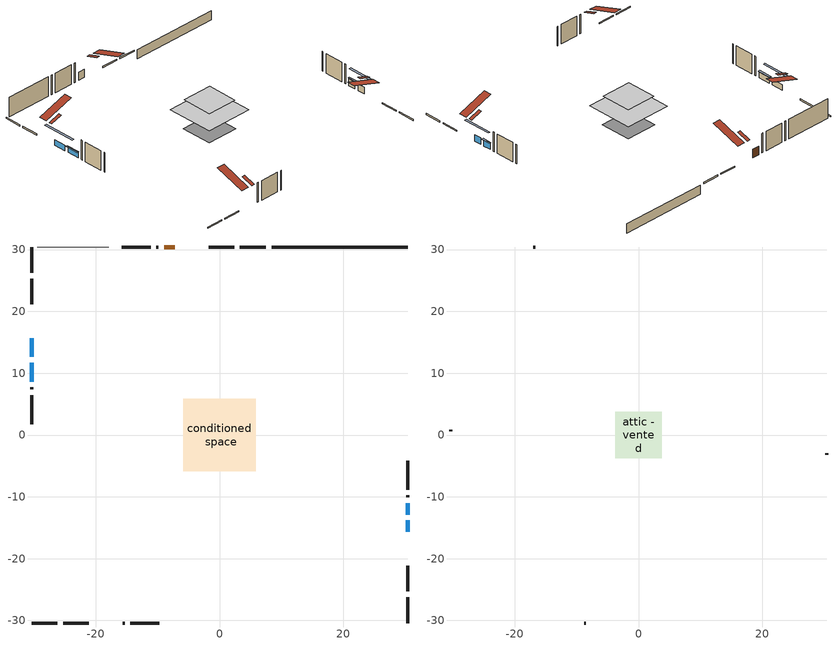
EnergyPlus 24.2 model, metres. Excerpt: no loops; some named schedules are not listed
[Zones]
conditioned space
 floor adiabatic (AdiabaticFloorConstruction): -5.84,-5.84 -5.84,5.84 5.84,5.84 5.84,-5.84 z3.74
 floor foundation (Slab1 construction): -3.94,-3.94 -3.94,3.94 3.94,3.94 3.94,-3.94 z-0.99
 wall outside (RimJoist1 construction): 7.49,30.41 3.3,30.41 / -30.41,-30.41 -26.22,-30.41 / -30.41,30.41 -30.41,26.22 / 30.41,-30.41 30.41,-26.22 z1.3:1.6
 wall outside (RimJoist2 construction): 2.37,30.41 -1.75,30.41 / -25.29,-30.41 -21.17,-30.41 / -30.41,25.29 -30.41,21.17 / 30.41,-25.29 30.41,-21.17 z1.3:1.6
 wall outside (AdiabaticWallConstruction 1): -7.23,30.41 -8.94,30.41 z1.3:3.33
 wall outside (AdiabaticWallConstruction): 30.41,-15.68 30.41,-13.82 / 30.41,-12.89 30.41,-11.03 z1.3:2.94; -30.41,15.68 -30.41,12.62 / -30.41,11.69 -30.41,8.63 z1.3:2.64
 wall outside (Wall1 construction): -9.87,30.41 -10.2,30.41 / -15.68,-30.41 -15.35,-30.41 / -30.41,7.7 -30.41,7.37 / 30.41,-10.1 30.41,-9.77 z1.3:6.18
 wall outside (Wall2 construction): -11.13,30.41 -15.81,30.41 / -14.42,-30.41 -9.74,-30.41 / -30.41,6.44 -30.41,1.76 / 30.41,-8.84 30.41,-4.16 z1.3:6.18
 wall foundation (FoundationWall1 construction): 30.41,30.41 8.42,30.41 z-0.99:1.3
 wall adiabatic (Wall5 construction): -17.92,30.41 -29.48,30.41 z1.3:6.18
 window (WindowConstruction): 30.41,-15.68 30.41,-13.82 z1.3:2.94
 window (WindowConstruction 1): -30.41,15.68 -30.41,12.62 z1.3:2.64
 window (WindowConstruction 2): 30.41,-12.89 30.41,-11.03 z1.3:2.94
 window (WindowConstruction 3): -30.41,11.69 -30.41,8.63 z1.3:2.64
 door (Door): -7.23,30.41 -8.94,30.41 z1.3:3.33
 ceiling adiabatic (AdiabaticFloorConstruction): 5.84,-5.84 5.84,5.84 -5.84,5.84 -5.84,-5.84 z3.74
 roof outside (Roof2 construction): -6.31,30.41,6.18 -6.31,27.55,7.13 -5.55,27.55,7.13 -5.55,30.41,6.18; -16.61,-30.41,6.18 -16.61,-27.55,7.13 -17.37,-27.55,7.13 -17.37,-30.41,6.18; -30.41,16.61,6.18 -27.55,16.61,7.13 -27.55,17.37,7.13 -30.41,17.37,6.18; 30.41,-16.61,6.18 27.55,-16.61,7.13 27.55,-17.37,7.13 30.41,-17.37,6.18
attic - vented
 floor to conditioned space (Floor1 construction Reversed): -3.79,-3.79 -3.79,3.79 3.79,3.79 3.79,-3.79 z6.18
 wall outside (Wall4 construction): -16.74,30.41 -16.99,30.41 / -8.81,-30.41 -8.56,-30.41 / -30.41,0.83 -30.41,0.58 / 30.41,-3.23 30.41,-2.98 z1.3:6.18
 roof outside (Roof1 construction): -4.62,30.41,6.18 -4.62,23.03,8.63 -2.68,23.03,8.63 -2.68,30.41,6.18; -18.29,-30.41,6.18 -18.29,-23.03,8.63 -20.24,-23.03,8.63 -20.24,-30.41,6.18; -30.41,18.29,6.18 -23.03,18.29,8.63 -23.03,20.24,8.63 -30.41,20.24,6.18; 30.41,-18.29,6.18 23.03,-18.29,8.63 23.03,-20.24,8.63 30.41,-20.24,6.18
shading: 30.41,-11.18 30.41,-18.32 30.82,-18.32 30.82,-11.18 z5.58; -30.41,9.98 -30.41,18.32 -30.82,18.32 -30.82,9.98 z5.28; 30.41,-10.83 30.41,-13.09 30.82,-13.09 30.82,-10.83 z3.14; -30.41,8.43 -30.41,11.89 -30.82,11.89 -30.82,8.43 z2.85
[Building]
Building 1: Terrain=Suburbs
[Site:Location]
Winnipeg Intl AP_MB: Latitude {deg}=49.91; Longitude {deg}=-97.24; Time Zone {hr}=-6; Elevation {m}=239; Keep Site Location Information=Yes
[Site:GroundTemperature:Shallow]
-2.46526, -5.11642, -5.32873, -4.07063, 0.979979, 6.00706, 10.3653, 13.1261, 13.3606, 11.1152, 6.8681, 1.99523
[Site:WaterMainsTemperature]
Calculation Method=Schedule; Temperature Schedule=mains temperature schedule
[Material] Roughness=Rough; Thermal Absorptance=0.9
Name | Thickness {m} | Conductivity {W/m-K} | Density {kg/m3} | Specific Heat {J/kg-K} | Solar Absorptance | Visible Absorptance
asphalt or fiberglass shingles | 0.00635 | 0.162714 | 1121.4 | 1465.45 | 0.84 | 0.84
ceiling loosefill ins | 0.169333 | 0.0480833 | 16.02 | 1046.75 | 0.7 | 0.7
ceiling stud and cavity | 0.1397 | 0.172847 | 65.682 | 1177.47 | 0.7 | 0.7
concrete 4.0 in. | 0.1016 | 1.803125 | 2242.8 | 837.4 | 0.7 | 0.7
concrete 8.0 in. | 0.2032 | 1.803125 | 2242.8 | 837.4 | 0.7 | 0.7
door material | 0.04445 | 0.053851 | 512.64 | 1214.23 | 0.7 | 0.7
exterior vertical ins | 0.0219533 | 0.029427 | 32.04 | 1214.23 | 0.7 | 0.7
floor covering | 0.0127 | 0.0433444 | 54.468 | 1339.84 | 0.6 | 0.6
floor rigid ins; wall rigid ins | 0.512978 | 0.029427 | 32.04 | 1214.23 | 0.7 | 0.7
floor stud and cavity | 0.1397 | 1.75129 | 37.0049 | 1207.88 | 0.7 | 0.7
furniture material conditioned space 1 | 0.1524 | 0.115458 | 640.8 | 1214.23 | 0.6 | 0.6
gypsum board | 0.0127 | 0.160291 | 801 | 837.4 | 0.6 | 0.6
gypsum board 1 | 0.0127 | 0.160291 | 801 | 837.4 | 0.7 | 0.7
osb sheathing 0.5 in. | 0.0127 | 0.115458 | 512.64 | 1214.23 | 0.7 | 0.7
osb sheathing 0.5 in. 1 | 0.0127 | 0.115458 | 512.64 | 1214.23 | 0.4 | 0.4
osb sheathing 0.75 in. | 0.01905 | 0.115458 | 512.64 | 1214.23 | 0.7 | 0.7
osb sheathing 2.0 in. | 0.0508 | 0.115458 | 512.64 | 1214.23 | 0.7 | 0.7
rim joist stud and cavity | 0.0508 | 0.0452492 | 125.044 | 1163.47 | 0.6 | 0.6
rim joist stud and cavity 1 | 0.0508 | 0.0291244 | 125.044 | 1163.47 | 0.6 | 0.6
roof rigid ins | 0.051816 | 0.029427 | 32.04 | 1214.23 | 0.7 | 0.7
roof stud and cavity | 0.2032 | 0.266646 | 78.34581 | 1123.46 | 0.7 | 0.7
wall stud and cavity | 0.1397 | 0.103037 | 139.0536 | 1170.24 | 0.7 | 0.7
wall stud and cavity 1 | 0.1397 | 0.0957038 | 139.0536 | 1170.24 | 0.7 | 0.7
wall stud and cavity 2 | 0.0889 | 6.1454 | 50.32683 | 1063.81 | 0.6 | 0.6
wall stud and cavity 3 | 0.1397 | 0.0860928 | 139.0536 | 1170.24 | 0.7 | 0.7
wall stud and cavity 4 | 0.0889 | 0.380278 | 52.3479 | 1209.89 | 0.7 | 0.7
wall stud and cavity 5 | 0.0889 | 0.391764 | 83.0341 | 1211.67 | 0.7 | 0.7
wood siding | 0.0254 | 0.102417 | 544.68 | 1172.36 | 0.4 | 0.4
wood siding 1 | 0.00254 | 0.102417 | 544.68 | 1172.36 | 0.4 | 0.4
wood siding 2; wood siding 3; wood siding 4 | 0.0254 | 0.102417 | 544.68 | 1172.36 | 0.7 | 0.7
[WindowMaterial:SimpleGlazingSystem]
Name | U-Factor {W/m2-K} | Solar Heat Gain Coefficient
WindowMaterial | 1.60801 | 0.58
WindowMaterial 1 | 3.298918 | 0.68
[Construction]
AdiabaticFloorConstruction: floor stud and cavity, floor rigid ins, osb sheathing 0.75 in., floor covering
AdiabaticWallConstruction: wood siding 3, wall rigid ins, wall stud and cavity 4, gypsum board
AdiabaticWallConstruction 1: wood siding 4, wall rigid ins, wall stud and cavity 4, gypsum board
Door: door material
Floor1 construction Reversed: gypsum board, ceiling stud and cavity, ceiling loosefill ins
FoundationWall1 construction: concrete 8.0 in., gypsum board 1
furniture construction conditioned space 1: furniture material conditioned space 1
PartitionWallConstruction: gypsum board, wall stud and cavity 5, gypsum board
RimJoist1 construction: wood siding 2, osb sheathing 2.0 in., rim joist stud and cavity
RimJoist2 construction: wood siding 2, osb sheathing 2.0 in., rim joist stud and cavity 1
Roof1 construction: asphalt or fiberglass shingles
Roof2 construction: asphalt or fiberglass shingles, roof rigid ins, osb sheathing 0.75 in., roof stud and cavity, gypsum board
Slab1 construction: concrete 4.0 in.
Wall1 construction: wood siding, osb sheathing 0.5 in., wall stud and cavity, gypsum board
Wall2 construction: wood siding, osb sheathing 0.5 in., wall stud and cavity 1, gypsum board
Wall4 construction: wood siding 1, wall stud and cavity 2
Wall5 construction: osb sheathing 0.5 in. 1, wall stud and cavity 3, gypsum board
WindowConstruction; WindowConstruction 2: WindowMaterial
WindowConstruction 1; WindowConstruction 3: WindowMaterial 1
[Zone] Multiplier=1; Part of Total Floor Area=Yes
Name | Volume {m3}
attic - vented | 22.8722
conditioned space | 496.4
[Space]
Name | Zone | Volume {m3}
attic - vented 1 | attic - vented | 22.8722
conditioned space 1 | conditioned space | 496.4
[ZoneInfiltration:EffectiveLeakageArea]
infil attic - vented 1: Zone or Space=attic - vented 1; Schedule=Always On Discrete; Effective Air Leakage Area {cm2}=1910.67; Stack Coefficient=0.000510053; Wind Coefficient=1.52591e-05
[ZoneMixing]
whole house fan mix: Zone or Space=attic - vented; Schedule=Always On Continuous; Design Flow Rate Calculation Method=Flow/Zone; Design Flow Rate {m3/s}=0; Source Zone or Space=conditioned space
[SurfaceProperty:ExposedFoundationPerimeter]
Slab1: Exposed Perimeter Calculation Method=TotalExposedPerimeter; Total Exposed Perimeter {m}=21.988
[InternalMass] Zone or ZoneList=conditioned space; Space or SpaceList=conditioned space 1
Name | Construction | Surface Area {m2}
furniture mass conditioned space 1 | furniture construction conditioned space 1 | 79.4399
partition wall mass | PartitionWallConstruction | 198.6
[Lights]
interior lighting: Zone or ZoneList or Space or SpaceList=conditioned space 1; Schedule=interior lighting schedule; Design Level Calculation Method=LightingLevel; Lighting Level {W}=343.2; Return Air Fraction=0; Fraction Radiant=0.6; Fraction Visible=0.2; Fraction Replaceable=1
[People]
occupants: Zone or ZoneList or Space or SpaceList=conditioned space 1; Number of People Schedule=occupants schedule; Number of People Calculation Method=People; Number of People=3; Fraction Radiant=0.314171; Sensible Heat Fraction=0.56303; Activity Level Schedule=occupants activity schedule; Carbon Dioxide Generation Rate {m3/s-W}=0; Enable ASHRAE 55 Comfort Warnings=No; Mean Radiant Temperature Calculation Type=EnclosureAveraged
[ElectricEquipment] Zone or ZoneList or Space or SpaceList=conditioned space 1; Design Level Calculation Method=EquipmentLevel
Name | Schedule | Design Level {W} | Fraction Latent | Fraction Radiant | Fraction Lost
clothes dryer | clothes dryer schedule | 140.772 | 0.015 | 0.081 | 0.85
clothes washer | clothes washer schedule | 32.1985 | 0.03 | 0.162 | 0.7
cooking range | cooking range schedule | 208.969 | 0.08 | 0.432 | 0.2
dishwasher | dishwasher schedule | 66.8632 | 0.3 | 0.18 | 0.4
fridge | fridge schedule | 72.9452 | 0 | 0.6 | 0
mech vent house fan | mech vent house fan schedule | 10.6 | 0 | 0 | 1
mech vent house fan cfis | mech vent house fan cfis schedule | 0 | 0 | 0 | 0
misc plug loads | misc plug loads schedule | 494.7 | 0.045 | 0.513 | 0.1
whole house fan | Always On Discrete | 0 | 0 | 0 | 1
[OtherEquipment] Zone or ZoneList or Space or SpaceList=conditioned space 1; Design Level Calculation Method=EquipmentLevel
Name | Fuel Type | Schedule | Design Level {W} | Fraction Latent | Fraction Radiant | Fraction Lost
clothes dryer 1 | Electricity | clothes dryer schedule | 0 | 0.015 | 0.081 | 0.85
cooking range 1 | Electricity | cooking range schedule | 0 | 0.08 | 0.432 | 0.2
general water use latent | None | general water use schedule | 59.3978 | 1 | 0 | 0
general water use sensible | None | general water use schedule | -58.539 | 0 | 0.6 | 0
mech vent house fan latent load | None | Always On Discrete | 0 | 1 | 0 | 0
mech vent house fan sensible load | None | Always On Discrete | 0 | 0 | 0 | 0
water heater energy adjustment1 | NaturalGas | Always On Discrete | 0.01 | 0 | 0 | 1
[ZoneInfiltration:DesignFlowRate] Zone or ZoneList or Space or SpaceList=conditioned space 1; Schedule=Always On Discrete; Design Flow Rate Calculation Method=Flow/Zone; Design Flow Rate {m3/s}=0
infil flow; natural vent flow; whole house fan flow
[AvailabilityManager:Scheduled]
central ac and furnace airloop Availability Manager: Schedule=Always On Discrete
[Foundation:Kiva]
Foundation Kiva 1: Initial Indoor Air Temperature {C}=21; Wall Height Above Grade {m}=1.3; Wall Depth Below Slab {m}=0.2032; Custom Block Material Name 1=exterior vertical ins; Custom Block Depth 1 {m}=2.28999; Custom Block X Position 1 {m}=0.2159; Custom Block Z Position 1 {m}=0
[Foundation:Kiva:Settings]
Soil Conductivity {W/m-K}=0.849921; Soil Density {kg/m3}=1842.3; Soil Specific Heat {J/kg-K}=418.7; Ground Solar Absorptivity=0.9; Ground Thermal Absorptivity=0.9; Ground Surface Roughness {m}=0.03; Far-Field Width {m}=40; Deep-Ground Boundary Condition=ZeroFlux; Deep-Ground Depth {m}=40; Minimum Cell Dimension {m}=0.2; Maximum Cell Growth Coefficient=3; Simulation Timestep=Timestep
[Exterior:Lights]
exterior lighting: Schedule=exterior lighting schedule; Design Level {W}=75.6
[EnergyManagementSystem:GlobalVariable]
central_ac_and_furnace_airloop_Fan_RTF
infil_program_Qfan
infil_program_Qinf
natural_vent_program_Qnv
natural_vent_program_Qwhf
[EnergyManagementSystem:Sensor]
Name | Output:Variable or Output:Meter Index Key | Output:Variable or Output:Meter
airflow_gain | infil flow | Infiltration Sensible Heat Gain Energy
airflow_gain_1 | natural vent flow | Infiltration Sensible Heat Gain Energy
airflow_gain_2 | whole house fan flow | Infiltration Sensible Heat Gain Energy
airflow_loss | infil flow | Infiltration Sensible Heat Loss Energy
airflow_loss_1 | natural vent flow | Infiltration Sensible Heat Loss Energy
airflow_loss_2 | whole house fan flow | Infiltration Sensible Heat Loss Energy
clg_load_cond |  | Cooling:EnergyTransfer:Zone:CONDITIONED SPACE
clg_sp_s; clg_sp_s_1 | cooling setpoint | Schedule Value
clothes_dryer_exhaust_0_sch_s | clothes dryer exhaust 0 schedule | Schedule Value
cool_season | cooling season schedule | Schedule Value
htg_load_cond |  | Heating:EnergyTransfer:Zone:CONDITIONED SPACE
htg_sp_s; htg_sp_s_1 | heating setpoint | Schedule Value
ig_ee_conv | clothes dryer | Electric Equipment Convective Heating Energy
ig_ee_conv_2 | cooking range | Electric Equipment Convective Heating Energy
ig_ee_conv_4 | fridge | Electric Equipment Convective Heating Energy
ig_ee_conv_5 | misc plug loads | Electric Equipment Convective Heating Energy
ig_ee_conv_6 | whole house fan | Electric Equipment Convective Heating Energy
ig_ee_rad | clothes dryer | Electric Equipment Radiant Heating Energy
ig_ee_rad_2 | cooking range | Electric Equipment Radiant Heating Energy
ig_ee_rad_4 | fridge | Electric Equipment Radiant Heating Energy
ig_ee_rad_5 | misc plug loads | Electric Equipment Radiant Heating Energy
ig_ee_rad_6 | whole house fan | Electric Equipment Radiant Heating Energy
ig_lgt_conv | interior lighting | Lights Convective Heating Energy
ig_lgt_rad | interior lighting | Lights Radiant Heating Energy
ig_lgt_vis | interior lighting | Lights Visible Radiation Heating Energy
ig_oe_conv | clothes dryer 1 | Other Equipment Convective Heating Energy
ig_oe_conv_1 | cooking range 1 | Other Equipment Convective Heating Energy
ig_oe_conv_2 | general water use latent | Other Equipment Convective Heating Energy
ig_oe_conv_3 | general water use sensible | Other Equipment Convective Heating Energy
ig_oe_conv_4 | water heater energy adjustment1 | Other Equipment Convective Heating Energy
ig_oe_rad | clothes dryer 1 | Other Equipment Radiant Heating Energy
ig_oe_rad_1 | cooking range 1 | Other Equipment Radiant Heating Energy
ig_oe_rad_2 | general water use latent | Other Equipment Radiant Heating Energy
ig_oe_rad_3 | general water use sensible | Other Equipment Radiant Heating Energy
ig_oe_rad_4 | water heater energy adjustment1 | Other Equipment Radiant Heating Energy
ig_ppl_conv | occupants | People Convective Heating Energy
ig_ppl_rad | occupants | People Radiant Heating Energy
im_conv | furniture mass conditioned space 1 | Surface Inside Face Convection Heat Gain Energy
im_conv_1 | partition wall mass | Surface Inside Face Convection Heat Gain Energy
im_ig | furniture mass conditioned space 1 | Surface Inside Face Internal Gains Radiation Heat Gain Energy
im_ig_1 | partition wall mass | Surface Inside Face Internal Gains Radiation Heat Gain Energy
im_lgt | furniture mass conditioned space 1 | Surface Inside Face Lights Radiation Heat Gain Energy
im_lgt_1 | partition wall mass | Surface Inside Face Lights Radiation Heat Gain Energy
im_sol | furniture mass conditioned space 1 | Surface Inside Face Solar Radiation Heat Gain Energy
im_sol_1 | partition wall mass | Surface Inside Face Solar Radiation Heat Gain Energy
im_surf | furniture mass conditioned space 1 | Surface Inside Face Net Surface Thermal Radiation Heat Gain Energy
im_surf_1 | partition wall mass | Surface Inside Face Net Surface Thermal Radiation Heat Gain Energy
mv_conv | mech vent house fan | Electric Equipment Convective Heating Energy
mv_conv_1 | mech vent house fan cfis | Electric Equipment Convective Heating Energy
mv_conv_2 | mech vent house fan latent load | Other Equipment Convective Heating Energy
mv_conv_3 | mech vent house fan sensible load | Other Equipment Convective Heating Energy
mv_rad | mech vent house fan | Electric Equipment Radiant Heating Energy
mv_rad_1 | mech vent house fan cfis | Electric Equipment Radiant Heating Energy
mv_rad_2 | mech vent house fan latent load | Other Equipment Radiant Heating Energy
mv_rad_3 | mech vent house fan sensible load | Other Equipment Radiant Heating Energy
natural_vent_s | natural vent schedule | Schedule Value
out_pb_s |  | Site Outdoor Air Barometric Pressure
out_wt_s |  | Site Outdoor Air Humidity Ratio
site_vw_s |  | Site Wind Speed
ss_back_out | Window1 | Surface Window Shortwave from Zone Back Out Window Heat Transfer Rate
ss_back_out_1 | Window2 | Surface Window Shortwave from Zone Back Out Window Heat Transfer Rate
ss_back_out_2 | Window4 | Surface Window Shortwave from Zone Back Out Window Heat Transfer Rate
ss_back_out_3 | Window5 | Surface Window Shortwave from Zone Back Out Window Heat Transfer Rate
ss_conv | Door1 | Surface Inside Face Convection Heat Gain Energy
ss_conv_1 | Window1 | Surface Inside Face Convection Heat Gain Energy
ss_conv_2 | Window2 | Surface Inside Face Convection Heat Gain Energy
ss_conv_3 | Window4 | Surface Inside Face Convection Heat Gain Energy
ss_conv_4 | Window5 | Surface Inside Face Convection Heat Gain Energy
ss_ig | Door1 | Surface Inside Face Internal Gains Radiation Heat Gain Energy
ss_ig_1 | Window1 | Surface Inside Face Internal Gains Radiation Heat Gain Energy
ss_ig_2 | Window2 | Surface Inside Face Internal Gains Radiation Heat Gain Energy
ss_ig_3 | Window4 | Surface Inside Face Internal Gains Radiation Heat Gain Energy
ss_ig_4 | Window5 | Surface Inside Face Internal Gains Radiation Heat Gain Energy
ss_lgt | Door1 | Surface Inside Face Lights Radiation Heat Gain Energy
ss_sol | Door1 | Surface Inside Face Solar Radiation Heat Gain Energy
ss_surf | Door1 | Surface Inside Face Net Surface Thermal Radiation Heat Gain Energy
ss_surf_1 | Window1 | Surface Inside Face Net Surface Thermal Radiation Heat Gain Energy
ss_surf_2 | Window2 | Surface Inside Face Net Surface Thermal Radiation Heat Gain Energy
ss_surf_3 | Window4 | Surface Inside Face Net Surface Thermal Radiation Heat Gain Energy
ss_surf_4 | Window5 | Surface Inside Face Net Surface Thermal Radiation Heat Gain Energy
ss_trans_in | Window1 | Surface Window Transmitted Solar Radiation Rate
ss_trans_in_1 | Window2 | Surface Window Transmitted Solar Radiation Rate
ss_trans_in_2 | Window4 | Surface Window Transmitted Solar Radiation Rate
ss_trans_in_3 | Window5 | Surface Window Transmitted Solar Radiation Rate
ss_trans_out | Window1 | Surface Inside Face Initial Transmitted Diffuse Transmitted Out Window Solar Radiation Rate
ss_trans_out_1 | Window2 | Surface Inside Face Initial Transmitted Diffuse Transmitted Out Window Solar Radiation Rate
ss_trans_out_2 | Window4 | Surface Inside Face Initial Transmitted Diffuse Transmitted Out Window Solar Radiation Rate
ss_trans_out_3 | Window5 | Surface Inside Face Initial Transmitted Diffuse Transmitted Out Window Solar Radiation Rate
s_conv | Floor1 | Surface Inside Face Convection Heat Gain Energy
s_conv_1 | FoundationWall1 | Surface Inside Face Convection Heat Gain Energy
s_conv_10 | RimJoist2:270 | Surface Inside Face Convection Heat Gain Energy
s_conv_11 | RimJoist2:90 | Surface Inside Face Convection Heat Gain Energy
s_conv_12 | Roof2:0 | Surface Inside Face Convection Heat Gain Energy
s_conv_13 | Roof2:180 | Surface Inside Face Convection Heat Gain Energy
s_conv_14 | Roof2:270 | Surface Inside Face Convection Heat Gain Energy
s_conv_15 | Roof2:90 | Surface Inside Face Convection Heat Gain Energy
s_conv_16 | Slab1 | Surface Inside Face Convection Heat Gain Energy
s_conv_17 | Wall1:0 | Surface Inside Face Convection Heat Gain Energy
s_conv_18 | Wall1:180 | Surface Inside Face Convection Heat Gain Energy
s_conv_19 | Wall1:270 | Surface Inside Face Convection Heat Gain Energy
s_conv_2 | inferred conditioned ceiling | Surface Inside Face Convection Heat Gain Energy
s_conv_20 | Wall1:90 | Surface Inside Face Convection Heat Gain Energy
s_conv_21 | Wall2:0 | Surface Inside Face Convection Heat Gain Energy
s_conv_22 | Wall2:180 | Surface Inside Face Convection Heat Gain Energy
s_conv_23 | Wall2:270 | Surface Inside Face Convection Heat Gain Energy
s_conv_24 | Wall2:90 | Surface Inside Face Convection Heat Gain Energy
s_conv_25 | Wall5 | Surface Inside Face Convection Heat Gain Energy
s_conv_3 | inferred conditioned floor | Surface Inside Face Convection Heat Gain Energy
s_conv_4 | RimJoist1:0 | Surface Inside Face Convection Heat Gain Energy
s_conv_5 | RimJoist1:180 | Surface Inside Face Convection Heat Gain Energy
s_conv_6 | RimJoist1:270 | Surface Inside Face Convection Heat Gain Energy
s_conv_7 | RimJoist1:90 | Surface Inside Face Convection Heat Gain Energy
s_conv_8 | RimJoist2:0 | Surface Inside Face Convection Heat Gain Energy
s_conv_9 | RimJoist2:180 | Surface Inside Face Convection Heat Gain Energy
s_ig | Floor1 | Surface Inside Face Internal Gains Radiation Heat Gain Energy
s_ig_1 | FoundationWall1 | Surface Inside Face Internal Gains Radiation Heat Gain Energy
s_ig_10 | RimJoist2:270 | Surface Inside Face Internal Gains Radiation Heat Gain Energy
s_ig_11 | RimJoist2:90 | Surface Inside Face Internal Gains Radiation Heat Gain Energy
s_ig_12 | Roof2:0 | Surface Inside Face Internal Gains Radiation Heat Gain Energy
s_ig_13 | Roof2:180 | Surface Inside Face Internal Gains Radiation Heat Gain Energy
s_ig_14 | Roof2:270 | Surface Inside Face Internal Gains Radiation Heat Gain Energy
s_ig_15 | Roof2:90 | Surface Inside Face Internal Gains Radiation Heat Gain Energy
s_ig_16 | Slab1 | Surface Inside Face Internal Gains Radiation Heat Gain Energy
s_ig_17 | Wall1:0 | Surface Inside Face Internal Gains Radiation Heat Gain Energy
s_ig_18 | Wall1:180 | Surface Inside Face Internal Gains Radiation Heat Gain Energy
s_ig_19 | Wall1:270 | Surface Inside Face Internal Gains Radiation Heat Gain Energy
s_ig_2 | inferred conditioned ceiling | Surface Inside Face Internal Gains Radiation Heat Gain Energy
s_ig_20 | Wall1:90 | Surface Inside Face Internal Gains Radiation Heat Gain Energy
s_ig_21 | Wall2:0 | Surface Inside Face Internal Gains Radiation Heat Gain Energy
s_ig_22 | Wall2:180 | Surface Inside Face Internal Gains Radiation Heat Gain Energy
s_ig_23 | Wall2:270 | Surface Inside Face Internal Gains Radiation Heat Gain Energy
s_ig_24 | Wall2:90 | Surface Inside Face Internal Gains Radiation Heat Gain Energy
s_ig_25 | Wall5 | Surface Inside Face Internal Gains Radiation Heat Gain Energy
s_ig_3 | inferred conditioned floor | Surface Inside Face Internal Gains Radiation Heat Gain Energy
s_ig_4 | RimJoist1:0 | Surface Inside Face Internal Gains Radiation Heat Gain Energy
s_ig_5 | RimJoist1:180 | Surface Inside Face Internal Gains Radiation Heat Gain Energy
s_ig_6 | RimJoist1:270 | Surface Inside Face Internal Gains Radiation Heat Gain Energy
s_ig_7 | RimJoist1:90 | Surface Inside Face Internal Gains Radiation Heat Gain Energy
s_ig_8 | RimJoist2:0 | Surface Inside Face Internal Gains Radiation Heat Gain Energy
s_ig_9 | RimJoist2:180 | Surface Inside Face Internal Gains Radiation Heat Gain Energy
s_lgt | Floor1 | Surface Inside Face Lights Radiation Heat Gain Energy
s_lgt_1 | FoundationWall1 | Surface Inside Face Lights Radiation Heat Gain Energy
s_lgt_10 | RimJoist2:270 | Surface Inside Face Lights Radiation Heat Gain Energy
s_lgt_11 | RimJoist2:90 | Surface Inside Face Lights Radiation Heat Gain Energy
s_lgt_12 | Roof2:0 | Surface Inside Face Lights Radiation Heat Gain Energy
s_lgt_13 | Roof2:180 | Surface Inside Face Lights Radiation Heat Gain Energy
s_lgt_14 | Roof2:270 | Surface Inside Face Lights Radiation Heat Gain Energy
s_lgt_15 | Roof2:90 | Surface Inside Face Lights Radiation Heat Gain Energy
s_lgt_16 | Slab1 | Surface Inside Face Lights Radiation Heat Gain Energy
s_lgt_17 | Wall1:0 | Surface Inside Face Lights Radiation Heat Gain Energy
s_lgt_18 | Wall1:180 | Surface Inside Face Lights Radiation Heat Gain Energy
s_lgt_19 | Wall1:270 | Surface Inside Face Lights Radiation Heat Gain Energy
s_lgt_2 | inferred conditioned ceiling | Surface Inside Face Lights Radiation Heat Gain Energy
s_lgt_20 | Wall1:90 | Surface Inside Face Lights Radiation Heat Gain Energy
s_lgt_21 | Wall2:0 | Surface Inside Face Lights Radiation Heat Gain Energy
s_lgt_22 | Wall2:180 | Surface Inside Face Lights Radiation Heat Gain Energy
s_lgt_23 | Wall2:270 | Surface Inside Face Lights Radiation Heat Gain Energy
s_lgt_24 | Wall2:90 | Surface Inside Face Lights Radiation Heat Gain Energy
s_lgt_25 | Wall5 | Surface Inside Face Lights Radiation Heat Gain Energy
s_lgt_3 | inferred conditioned floor | Surface Inside Face Lights Radiation Heat Gain Energy
s_lgt_4 | RimJoist1:0 | Surface Inside Face Lights Radiation Heat Gain Energy
s_lgt_5 | RimJoist1:180 | Surface Inside Face Lights Radiation Heat Gain Energy
s_lgt_6 | RimJoist1:270 | Surface Inside Face Lights Radiation Heat Gain Energy
s_lgt_7 | RimJoist1:90 | Surface Inside Face Lights Radiation Heat Gain Energy
s_lgt_8 | RimJoist2:0 | Surface Inside Face Lights Radiation Heat Gain Energy
